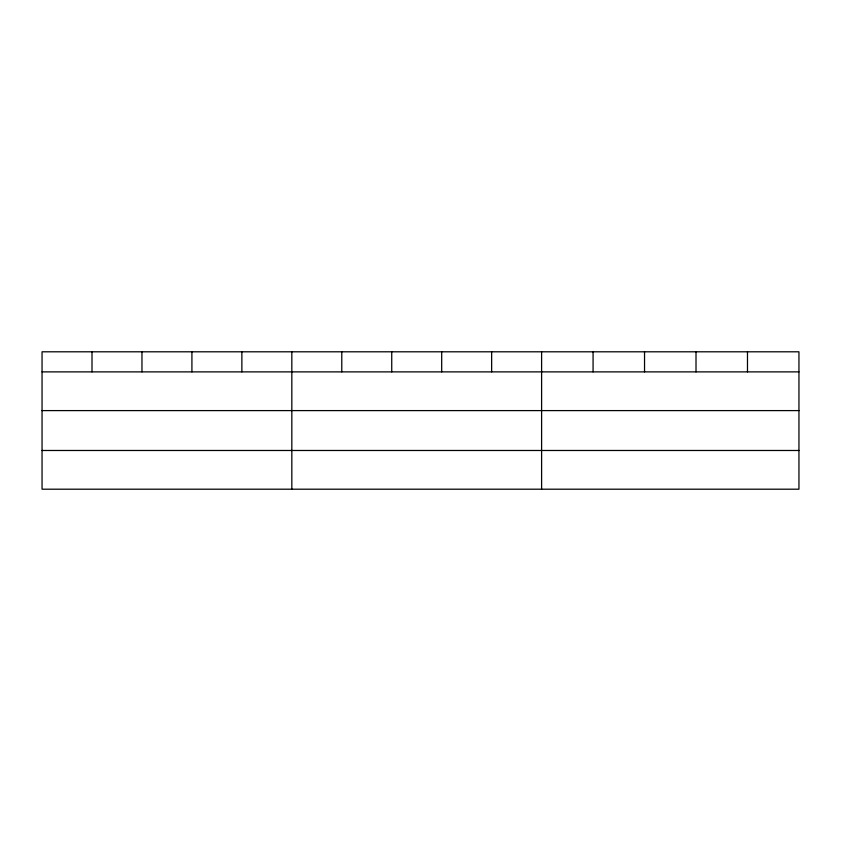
<?xml version="1.0" encoding="UTF-8"?>
<svg xmlns="http://www.w3.org/2000/svg" width="841" height="841" viewBox="0 0 841 841"><rect width="100%" height="100%" fill="white"/><g stroke="black" fill="none" stroke-linecap="round" stroke-linejoin="round"><path stroke-width="1.26" d="M798.95 410.597L798.95 351.801L42.05 351.801L42.05 489.199L798.95 489.199L798.95 410.597L42.05 410.597M42.05 371.88L798.95 371.88M42.05 450.482L798.95 450.482M747.481 351.801L747.481 371.88M696.012 351.801L696.012 371.88M644.542 351.801L644.542 371.88M593.073 351.801L593.073 371.88M541.604 351.801L541.604 489.199M491.649 351.801L491.649 371.88M441.693 351.801L441.693 371.88M391.738 351.801L391.738 371.88M341.782 351.801L341.782 371.88M291.827 351.801L291.827 489.199M241.872 351.801L241.872 371.88M191.916 351.801L191.916 371.88M141.961 351.801L141.961 371.88M92.005 351.801L92.005 371.88"/></g></svg>
